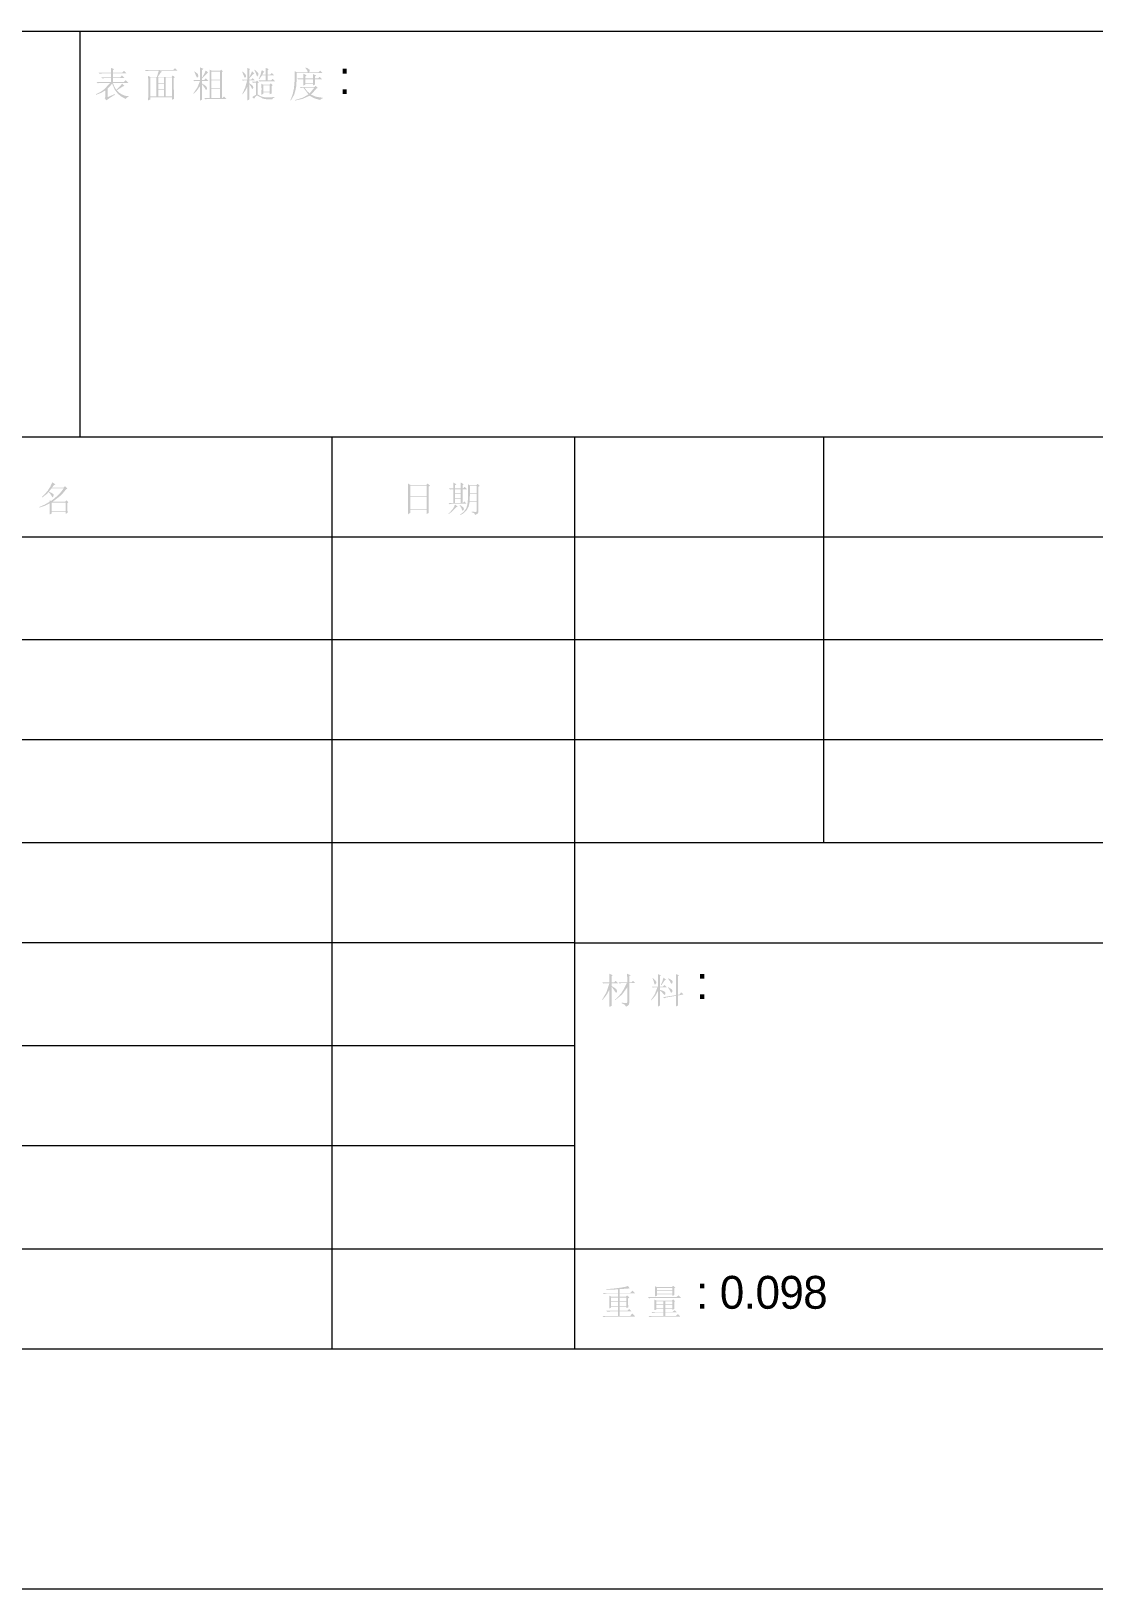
# Model space of a CAD drawing. Header units: millimetres. Extents: x 0 to 297, y 0 to 210.
# Drawn here: x 179.99 to 211.45, y 0 to 46.14 of the extents above; entities that cross this region are included whole.
import ezdxf

# ---------------------------------------------------------------- set-up
doc = ezdxf.new("R2010")
doc.units = ezdxf.units.MM
doc.layers.get('0').update_dxf_attribs({"color": 254})
doc.layers.add('1', color=7, linetype='Continuous')

msp = doc.modelspace()

# ---------------------------------------------------------------- hatches: boundary and pattern name
at = {"layer": '1'}
h = msp.add_hatch(color=0, dxfattribs=at)
h.dxf.hatch_style = 2
h.paths.add_polyline_path([(182.247048, 44.18633), (182.247048, 44.434377), (182.384852, 44.588718), (182.459955, 44.410262), (182.555728, 44.285549), (182.662526, 44.198733), (182.781727, 44.136721), (182.818245, 44.177373), (182.875433, 44.197355), (182.875433, 44.213891), (182.763123, 44.231117), (182.671484, 44.269013), (182.592935, 44.319311), (182.522656, 44.39028), (182.710069, 44.511547), (182.754166, 44.51706), (182.682508, 44.588718), (182.608783, 44.501901), (182.506119, 44.406816), (182.448241, 44.50259), (182.4069, 44.610766), (182.864409, 44.610766), (182.781727, 44.693448), (182.721093, 44.632815), (182.4069, 44.632815), (182.4069, 44.754082), (182.748654, 44.754082), (182.671484, 44.831252), (182.621874, 44.776131), (182.4069, 44.776131), (182.4069, 44.891886), (182.8148, 44.891886), (182.737629, 44.969056), (182.676996, 44.913935), (182.4069, 44.913935), (182.4069, 44.985593), (182.439973, 45.018665), (182.346267, 45.05725), (182.351779, 44.913935), (181.982465, 44.913935), (182.015537, 44.880862), (182.09822, 44.891886), (182.351779, 44.891886), (182.351779, 44.776131), (182.054123, 44.776131), (182.087195, 44.743058), (182.169878, 44.754082), (182.351779, 44.754082), (182.351779, 44.632815), (181.921831, 44.632815), (181.954904, 44.599742), (182.037586, 44.610766), (182.324218, 44.610766), (182.153341, 44.423353), (182.04172, 44.344805), (181.905294, 44.274525), (181.910807, 44.257988), (182.058946, 44.315866), (182.186414, 44.39028), (182.186414, 44.224915), (182.179524, 44.183574), (182.164366, 44.15877), (182.213975, 44.092624), (182.316639, 44.167727), (182.473046, 44.2635), (182.462022, 44.280037)])
h = msp.add_hatch(color=0, dxfattribs=at)
h.paths.add_polyline_path([(183.747015, 44.395792), (183.917892, 44.395792), (183.917892, 44.208379), (183.747015, 44.208379)])
h.paths.add_polyline_path([(183.70843, 44.787155), (183.515504, 44.787155), (183.449359, 44.820228), (183.452115, 44.666577), (183.454871, 44.46745), (183.452115, 44.259366), (183.449359, 44.092624), (183.515504, 44.120185), (183.515504, 44.18633), (184.154914, 44.18633), (184.154914, 44.10916), (184.215548, 44.136721), (184.210725, 44.410262), (184.210036, 44.754082), (184.243109, 44.776131), (184.176963, 44.831252), (184.14389, 44.787155), (183.735991, 44.787155), (183.824185, 44.919447), (183.86277, 44.935983), (183.802136, 44.969056), (184.320279, 44.969056), (184.243109, 45.046226), (184.187987, 44.991105), (183.35014, 44.991105), (183.383213, 44.958032), (183.465895, 44.969056), (183.763551, 44.969056)])
h.paths.add_polyline_path([(183.515504, 44.770619), (183.691893, 44.770619), (183.691893, 44.208379), (183.515504, 44.208379)])
h.paths.add_polyline_path([(183.973013, 44.770619), (184.154914, 44.770619), (184.154914, 44.208379), (183.973013, 44.208379)])
h.paths.add_polyline_path([(183.747015, 44.770619), (183.917892, 44.770619), (183.917892, 44.605254), (183.747015, 44.605254)])
h.paths.add_polyline_path([(183.747015, 44.588718), (183.917892, 44.588718), (183.917892, 44.417841), (183.747015, 44.417841)])
h = msp.add_hatch(color=0, dxfattribs=at)
h.paths.add_polyline_path([(185.324152, 44.947007), (185.577711, 44.947007), (185.577711, 44.709985), (185.324152, 44.709985)])
h.paths.add_polyline_path([(185.324152, 44.687936), (185.577711, 44.687936), (185.577711, 44.456426), (185.324152, 44.456426)])
h.paths.add_polyline_path([(185.324152, 44.439889), (185.577711, 44.439889), (185.577711, 44.15877), (185.324152, 44.15877)])
h.paths.add_polyline_path([(185.269031, 44.15877), (185.11469, 44.15877), (185.147763, 44.125697), (185.230445, 44.136721), (185.765124, 44.136721), (185.693466, 44.208379), (185.643857, 44.15877), (185.632833, 44.15877), (185.632833, 44.919447), (185.665906, 44.95252), (185.616296, 45.002129), (185.577711, 44.969056), (185.335176, 44.969056), (185.269031, 45.007641), (185.269031, 44.886374)])
h.paths.add_polyline_path([(184.822546, 44.95252), (184.817034, 44.941495), (184.872156, 44.814716), (184.889381, 44.771997), (184.910741, 44.770619), (184.930722, 44.788533), (184.938301, 44.814716), (184.921765, 44.869837), (184.888692, 44.90291)])
h.paths.add_polyline_path([(185.043032, 44.572181), (185.131227, 44.456426), (185.155342, 44.410951), (185.175324, 44.406816), (185.190482, 44.424731), (185.197373, 44.450914), (185.1643, 44.511547), (185.118135, 44.548754), (185.043032, 44.59423), (185.043032, 44.6714), (185.230445, 44.6714), (185.158787, 44.743058), (185.109178, 44.693448), (185.043032, 44.693448), (185.043032, 44.737546), (185.136739, 44.836764), (185.224933, 44.919447), (185.153275, 44.98008), (185.116757, 44.888441), (185.043032, 44.759594), (185.043032, 44.985593), (185.081617, 45.02969), (184.987911, 45.068275), (184.987911, 45.020043), (184.987911, 44.947007), (184.987911, 44.693448), (184.789473, 44.693448), (184.822546, 44.660375), (184.855619, 44.6714), (184.987911, 44.6714), (184.910741, 44.478474), (184.789473, 44.296573), (184.800498, 44.285549), (184.861131, 44.347561), (184.905228, 44.401304), (184.987911, 44.51706), (184.987911, 44.373141), (184.987911, 44.254543), (184.987911, 44.159717), (184.987911, 44.087112), (185.048544, 44.114672), (185.043032, 44.197355)])
h = msp.add_hatch(color=0, dxfattribs=at)
h.paths.add_polyline_path([(186.603633, 45.002129), (186.592609, 44.991105), (186.63395, 44.913246), (186.658754, 44.847789), (186.670468, 44.807137), (186.686315, 44.803691), (186.713876, 44.842277), (186.708364, 44.90291), (186.672535, 44.944251)])
h.paths.add_polyline_path([(187.121775, 44.120185), (187.147269, 44.15877), (187.193433, 44.180818), (187.193433, 44.191843), (187.014288, 44.180818), (186.901289, 44.18633), (186.828253, 44.2008), (186.780022, 44.219403), (186.69734, 44.2635), (186.69734, 44.605254), (186.730412, 44.627303), (186.675291, 44.682424), (186.642218, 44.643839), (186.520951, 44.643839), (186.554024, 44.610766), (186.592609, 44.62179), (186.642218, 44.62179), (186.642218, 44.257988), (186.531975, 44.191843), (186.587096, 44.142233), (186.620858, 44.193221), (186.642218, 44.219403), (186.669779, 44.23594), (186.691827, 44.232495), (186.730412, 44.208379), (186.846168, 44.147745), (186.887681, 44.136463), (186.946764, 44.127764), (187.024451, 44.122165)])
h.paths.add_polyline_path([(186.934362, 44.858813), (186.835143, 44.858813), (186.862704, 44.919447), (186.895777, 44.941495), (186.813095, 44.985593), (186.779333, 44.85399), (186.7249, 44.726521), (186.741437, 44.721009), (186.824119, 44.836764), (186.934362, 44.836764), (186.934362, 44.682424), (186.719388, 44.682424), (186.752461, 44.649351), (186.835143, 44.660375), (187.204458, 44.660375), (187.138312, 44.726521), (187.088702, 44.682424), (186.989484, 44.682424), (186.989484, 44.836764), (187.176897, 44.836764), (187.110751, 44.90291), (187.066654, 44.858813), (186.989484, 44.858813), (186.989484, 44.991105), (187.017044, 45.018665), (186.92885, 45.05725), (186.931606, 44.986971)])
h.paths.add_polyline_path([(186.80207, 44.257988), (186.857192, 44.285549), (186.857192, 44.329646), (187.050117, 44.329646), (187.050117, 44.274525), (187.105239, 44.296573), (187.105239, 44.395792), (187.105239, 44.51706), (187.138312, 44.539108), (187.08319, 44.59423), (187.044605, 44.555645), (186.857192, 44.555645), (186.80207, 44.588718), (186.807583, 44.434377)])
h.paths.add_polyline_path([(186.857192, 44.539108), (187.050117, 44.539108), (187.050117, 44.351695), (186.857192, 44.351695)])
h.paths.add_polyline_path([(186.245343, 44.947007), (186.234319, 44.935983), (186.28944, 44.809204), (186.306666, 44.766484), (186.328025, 44.765106), (186.345251, 44.789222), (186.350074, 44.82574), (186.322513, 44.876038)])
h.paths.add_polyline_path([(186.443781, 44.583205), (186.509926, 44.472962), (186.529908, 44.431621), (186.554024, 44.439889), (186.566426, 44.473651), (186.554024, 44.511547), (186.513371, 44.553578), (186.443781, 44.599742), (186.443781, 44.687936), (186.609145, 44.687936), (186.542999, 44.74857), (186.504414, 44.704473), (186.443781, 44.704473), (186.443781, 44.743058), (186.531975, 44.842277), (186.592609, 44.897398), (186.526463, 44.95252), (186.443781, 44.765106), (186.443781, 44.991105), (186.471341, 45.018665), (186.383147, 45.05725), (186.388659, 44.935983), (186.388659, 44.704473), (186.228807, 44.704473), (186.261879, 44.6714), (186.294952, 44.687936), (186.383147, 44.687936), (186.325269, 44.477096), (186.234319, 44.274525), (186.245343, 44.269013), (186.329403, 44.387524), (186.388659, 44.506035), (186.387798, 44.369265), (186.385903, 44.255232), (186.384008, 44.16187), (186.383147, 44.087112), (186.443781, 44.120185), (186.443781, 44.224915)])
h = msp.add_hatch(color=0, dxfattribs=at)
h.paths.add_polyline_path([(188.048478, 44.528084), (188.1036, 44.555645), (188.1036, 44.577693), (188.33511, 44.577693), (188.33511, 44.539108), (188.395744, 44.561157), (188.390921, 44.618345), (188.390232, 44.721009), (188.599694, 44.721009), (188.528036, 44.792667), (188.478426, 44.743058), (188.390232, 44.743058), (188.390232, 44.798179), (188.423305, 44.831252), (188.329598, 44.875349), (188.33511, 44.743058), (188.1036, 44.743058), (188.1036, 44.803691), (188.136673, 44.836764), (188.048478, 44.880862), (188.048478, 44.743058), (187.861065, 44.743058), (187.894138, 44.709985), (187.932723, 44.721009), (188.048478, 44.721009), (188.048478, 44.616278)])
h.paths.add_polyline_path([(188.428817, 44.439889), (188.472914, 44.461938), (188.412281, 44.522572), (188.373695, 44.489499), (187.938235, 44.489499), (187.971308, 44.456426), (188.009893, 44.46745), (188.048478, 44.46745), (188.197307, 44.269013), (188.023674, 44.169794), (187.800432, 44.103648), (187.800432, 44.087112), (188.023674, 44.138099), (188.230379, 44.230428), (188.370939, 44.152568), (188.544572, 44.103648), (188.568688, 44.136721), (188.621742, 44.153257), (188.621742, 44.169794), (188.422616, 44.200111), (188.268965, 44.2635), (188.340623, 44.337226)])
h.paths.add_polyline_path([(188.081551, 44.46745), (188.368183, 44.46745), (188.230379, 44.296573), (188.151831, 44.371676)])
h.paths.add_polyline_path([(188.1036, 44.721009), (188.33511, 44.721009), (188.33511, 44.599742), (188.1036, 44.599742)])
h.paths.add_polyline_path([(187.783895, 44.963544), (187.788718, 44.871215), (187.789407, 44.754082), (187.782517, 44.612833), (187.767359, 44.450914), (187.73153, 44.276592), (187.662628, 44.098136), (187.673652, 44.087112), (187.772871, 44.257988), (187.805255, 44.366853), (187.833504, 44.500523), (187.845907, 44.674845), (187.850041, 44.90291), (188.61623, 44.90291), (188.544572, 44.969056), (188.494963, 44.919447), (188.208331, 44.919447), (188.231758, 44.960099), (188.230379, 44.996617), (188.193172, 45.030379), (188.114624, 45.068275), (188.1036, 45.05725), (188.158721, 44.98008), (188.18077, 44.919447), (187.861065, 44.919447)])
h = msp.add_hatch(color=0, dxfattribs=at)
h.paths.add_polyline_path([(181.020216, 32.570445), (181.064313, 32.592493), (180.987143, 32.664151), (180.948558, 32.620054), (180.601292, 32.620054), (180.661926, 32.697224), (180.706023, 32.713761), (180.612316, 32.779906), (180.551683, 32.648993), (180.474512, 32.526347), (180.384251, 32.422995), (180.298124, 32.344446), (180.31466, 32.32791), (180.454531, 32.438153), (180.590268, 32.598005), (180.948558, 32.598005), (180.866564, 32.48914), (180.772169, 32.388544), (180.673639, 32.300349), (180.579243, 32.228691), (180.529634, 32.245228), (180.529634, 32.20113), (180.386318, 32.117759), (180.226466, 32.04679), (180.231978, 32.030254), (180.38494, 32.080552), (180.529634, 32.151521), (180.529634, 32.019229), (180.529634, 31.947571), (180.529634, 31.826304), (180.590268, 31.853865), (180.590268, 31.908986), (181.003679, 31.908986), (181.003679, 31.842841), (181.064313, 31.875913), (181.058801, 32.008205), (181.058801, 32.162545), (181.091874, 32.190106), (181.025728, 32.245228), (180.992655, 32.20113), (180.617828, 32.20113), (180.821778, 32.355471), (180.920997, 32.450555)])
h.paths.add_polyline_path([(180.513097, 32.504299), (180.502073, 32.493275), (180.563396, 32.421617), (180.59578, 32.366495), (180.613005, 32.3348), (180.634365, 32.344446), (180.656413, 32.410592), (180.615761, 32.449177)])
h.paths.add_polyline_path([(180.590268, 32.179082), (181.003679, 32.179082), (181.003679, 31.931035), (180.590268, 31.931035)])
h = msp.add_hatch(color=0, dxfattribs=at)
h.paths.add_polyline_path([(192.536394, 32.574602), (192.707271, 32.574602), (192.707271, 32.464359), (192.536394, 32.464359)])
h.paths.add_polyline_path([(192.536394, 32.442311), (192.707271, 32.442311), (192.707271, 32.315531), (192.536394, 32.315531)])
h.paths.add_polyline_path([(192.536394, 32.293482), (192.707271, 32.293482), (192.707271, 32.161191), (192.536394, 32.161191)])
h.paths.add_polyline_path([(192.486784, 32.596651), (192.354493, 32.596651), (192.387566, 32.563578), (192.448199, 32.574602), (192.486784, 32.574602), (192.486784, 32.161191), (192.343468, 32.161191), (192.376541, 32.128118), (192.437175, 32.144654), (192.878147, 32.144654), (192.817514, 32.2108), (192.767904, 32.161191), (192.762392, 32.574602), (192.889172, 32.574602), (192.823026, 32.640748), (192.778929, 32.596651), (192.762392, 32.596651), (192.762392, 32.69587), (192.795465, 32.72343), (192.701758, 32.77304), (192.707271, 32.596651), (192.536394, 32.596651), (192.536394, 32.690357), (192.574979, 32.72343), (192.481272, 32.77304)])
h.paths.add_polyline_path([(192.536394, 32.122606), (192.508833, 32.053015), (192.464736, 31.97929), (192.337956, 31.841486), (192.348981, 31.835974), (192.455779, 31.920034), (192.574979, 32.045436), (192.613564, 32.061972)])
h.paths.add_polyline_path([(192.67971, 32.111581), (192.668686, 32.106069), (192.719673, 32.024076), (192.745856, 31.962753), (192.758947, 31.934503), (192.784441, 31.951729), (192.800288, 31.984802), (192.795465, 32.017875), (192.758258, 32.054393)])
h.paths.add_polyline_path([(192.977366, 32.673821), (193.181316, 32.673821), (193.181316, 32.458847), (192.977366, 32.458847)])
h.paths.add_polyline_path([(192.977366, 32.442311), (193.181316, 32.442311), (193.181316, 32.227337), (192.971854, 32.227337)])
h.paths.add_polyline_path([(193.032488, 31.913144), (193.026975, 31.891095), (193.102079, 31.864913), (193.131706, 31.813925), (193.18545, 31.83873), (193.214389, 31.863534), (193.230925, 31.907632), (193.230925, 32.651772), (193.26951, 32.673821), (193.203364, 32.734455), (193.164779, 32.690357), (192.982878, 32.690357), (192.916732, 32.72343), (192.919488, 32.595273), (192.922245, 32.409238), (192.915354, 32.227337), (192.900196, 32.111581), (192.875391, 32.025454), (192.83405, 31.951729), (192.772727, 31.886272), (192.690734, 31.824949), (192.701758, 31.808413), (192.794087, 31.86698), (192.878147, 31.946217), (192.93947, 32.057149), (192.971854, 32.205288), (193.181316, 32.205288), (193.181316, 31.940705), (193.173737, 31.913144), (193.153755, 31.90212), (193.111725, 31.903498)])
h = msp.add_hatch(color=0, dxfattribs=at)
h.paths.add_polyline_path([(191.209288, 32.679333), (191.69987, 32.679333), (191.69987, 32.359628), (191.209288, 32.359628)])
h.paths.add_polyline_path([(191.209288, 32.343092), (191.69987, 32.343092), (191.69987, 31.97929), (191.209288, 31.97929)])
h.paths.add_polyline_path([(191.148654, 31.830462), (191.209288, 31.874559), (191.209288, 31.957241), (191.69987, 31.957241), (191.69987, 31.841486), (191.760503, 31.874559), (191.760503, 32.095045), (191.760503, 32.657284), (191.799088, 32.679333), (191.72743, 32.739967), (191.688845, 32.701382), (191.220312, 32.701382), (191.148654, 32.739967), (191.148654, 32.500877), (191.148654, 32.282458), (191.148654, 32.066795)])
h = msp.add_hatch(color=0, dxfattribs=at)
h.paths.add_polyline_path([(197.472196, 17.367014), (197.472196, 17.344965), (197.549366, 17.311892), (197.604488, 17.245746), (197.653408, 17.275374), (197.681658, 17.300868), (197.698194, 17.361501), (197.698194, 17.94579), (197.869071, 17.94579), (197.802925, 18.011936), (197.753316, 17.962326), (197.698194, 17.962326), (197.698194, 18.149739), (197.736779, 18.1773), (197.632048, 18.221397), (197.637561, 17.962326), (197.384001, 17.962326), (197.417074, 17.929253), (197.455659, 17.94579), (197.621024, 17.94579), (197.548849, 17.79076), (197.465306, 17.656402), (197.371427, 17.542714), (197.268246, 17.449696), (197.279271, 17.438672), (197.481153, 17.604036), (197.637561, 17.81901), (197.637561, 17.389062), (197.629292, 17.359434), (197.604488, 17.350477), (197.554878, 17.354611)])
h.paths.add_polyline_path([(197.17454, 17.835547), (197.273758, 17.697743), (197.303386, 17.655713), (197.32888, 17.675694), (197.333014, 17.723926), (197.312343, 17.763889), (197.257911, 17.804541), (197.17454, 17.857595), (197.17454, 17.940278), (197.367465, 17.940278), (197.295807, 18.011936), (197.246198, 17.962326), (197.17454, 17.962326), (197.17454, 18.149739), (197.207613, 18.1773), (197.108394, 18.221397), (197.108394, 17.962326), (196.89342, 17.962326), (196.926493, 17.929253), (196.959566, 17.940278), (197.108394, 17.940278), (197.017443, 17.668804), (196.89342, 17.455208), (196.904444, 17.444184), (197.025023, 17.593701), (197.108394, 17.747352), (197.108394, 17.462787), (197.108394, 17.240234), (197.17454, 17.267795), (197.17454, 17.334027), (197.17454, 17.450385), (197.17454, 17.617386)])
h = msp.add_hatch(color=0, dxfattribs=at)
h.paths.add_polyline_path([(198.602849, 17.389062), (198.602849, 17.730816), (198.668306, 17.668804), (198.713092, 17.615061), (198.742031, 17.590256), (198.762701, 17.615061), (198.766835, 17.657091), (198.746165, 17.686719), (198.695177, 17.714968), (198.602849, 17.747352), (198.602849, 17.81901), (198.812311, 17.81901), (198.740653, 17.890668), (198.691043, 17.841059), (198.602849, 17.841059), (198.602849, 18.144227), (198.635922, 18.171788), (198.547727, 18.210373), (198.547727, 17.841059), (198.360314, 17.841059), (198.393387, 17.807986), (198.431972, 17.81901), (198.531191, 17.81901), (198.448508, 17.607481), (198.332753, 17.433159), (198.338265, 17.422135), (198.4616, 17.559939), (198.547727, 17.714279), (198.547727, 17.461409), (198.547727, 17.245746), (198.608361, 17.284331), (198.603538, 17.340831)])
h.paths.add_polyline_path([(198.398899, 18.094618), (198.382363, 18.089106), (198.420259, 18.0016), (198.437484, 17.934765), (198.450575, 17.901003), (198.476069, 17.912717), (198.49674, 17.946479), (198.492606, 17.984375), (198.460222, 18.033295)])
h.paths.add_polyline_path([(198.856408, 18.083594), (198.845383, 18.072569), (198.899127, 18.000911), (198.928066, 17.94579), (198.948047, 17.920985), (198.972163, 17.94579), (198.979742, 17.98782), (198.966651, 18.017448), (198.925999, 18.046386)])
h.paths.add_polyline_path([(198.845383, 17.824522), (198.839871, 17.813498), (198.893615, 17.739084), (198.922554, 17.681206), (198.940468, 17.656402), (198.966651, 17.681206), (198.975608, 17.723926), (198.955626, 17.758376)])
h.paths.add_polyline_path([(199.076894, 17.5875), (198.696555, 17.526866), (198.746165, 17.493793), (198.779238, 17.515842), (199.076894, 17.565451), (199.076894, 17.251258), (199.14304, 17.278819), (199.138217, 17.40491), (199.137528, 17.576475), (199.308404, 17.609548), (199.231234, 17.670182), (199.192649, 17.609548), (199.137528, 17.598524), (199.137528, 18.144227), (199.1706, 18.1773), (199.076894, 18.210373), (199.076894, 17.923741)])
h.paths.add_polyline_path([(198.78475, 18.050521), (198.70758, 18.105642), (198.673129, 17.985753), (198.630409, 17.890668), (198.646946, 17.879644), (198.724116, 17.995399), (198.752366, 18.033295)])
h = msp.add_hatch(color=0, dxfattribs=at)
h.paths.add_polyline_path([(197.407405, 8.497314), (197.605842, 8.497314), (197.605842, 8.381559), (197.407405, 8.381559)])
h.paths.add_polyline_path([(197.104236, 8.304389), (197.159358, 8.33195), (197.159358, 8.35951), (197.357795, 8.35951), (197.357795, 8.238243), (197.01053, 8.238243), (197.043603, 8.20517), (197.126285, 8.216194), (197.357795, 8.216194), (197.357795, 8.083903), (196.905799, 8.083903), (196.938872, 8.05083), (197.021554, 8.067366), (197.870426, 8.067366), (197.787743, 8.155561), (197.721597, 8.083903), (197.407405, 8.083903), (197.407405, 8.216194), (197.771207, 8.216194), (197.694037, 8.287852), (197.638915, 8.238243), (197.407405, 8.238243), (197.407405, 8.35951), (197.605842, 8.35951), (197.605842, 8.320925), (197.666476, 8.337462), (197.661653, 8.453217), (197.660964, 8.602045), (197.699549, 8.629606), (197.633403, 8.69024), (197.589306, 8.651655), (197.407405, 8.651655), (197.407405, 8.750873), (197.870426, 8.750873), (197.787743, 8.833556), (197.721597, 8.76741), (197.407405, 8.76741), (197.407405, 8.877653), (197.52316, 8.885921), (197.605842, 8.894189), (197.716085, 8.899701), (197.655452, 8.971359), (197.576903, 8.946555), (197.440478, 8.92175), (197.251686, 8.897634), (197.021554, 8.877653), (197.021554, 8.861116), (197.16487, 8.860427), (197.357795, 8.872141), (197.357795, 8.76741), (196.905799, 8.76741), (196.938872, 8.734337), (197.021554, 8.750873), (197.357795, 8.750873), (197.357795, 8.651655), (197.175894, 8.651655), (197.104236, 8.684727), (197.109749, 8.491802)])
h.paths.add_polyline_path([(197.159358, 8.629606), (197.357795, 8.629606), (197.357795, 8.519363), (197.159358, 8.519363)])
h.paths.add_polyline_path([(197.159358, 8.497314), (197.357795, 8.497314), (197.357795, 8.381559), (197.159358, 8.381559)])
h.paths.add_polyline_path([(197.407405, 8.629606), (197.605842, 8.629606), (197.605842, 8.519363), (197.407405, 8.519363)])
h = msp.add_hatch(color=0, dxfattribs=at)
h.paths.add_polyline_path([(198.497488, 8.519363), (198.70695, 8.519363), (198.70695, 8.431168), (198.497488, 8.431168)])
h.paths.add_polyline_path([(198.762071, 8.519363), (198.971533, 8.519363), (198.971533, 8.431168), (198.762071, 8.431168)])
h.paths.add_polyline_path([(198.497488, 8.40912), (198.70695, 8.40912), (198.70695, 8.320925), (198.497488, 8.320925)])
h.paths.add_polyline_path([(198.762071, 8.40912), (198.971533, 8.40912), (198.971533, 8.320925), (198.762071, 8.320925)])
h.paths.add_polyline_path([(199.026655, 8.502826), (199.054216, 8.519363), (198.993582, 8.574484), (198.966021, 8.541411), (198.497488, 8.541411), (198.436854, 8.574484), (198.442367, 8.414632), (198.436854, 8.25478), (198.497488, 8.271316), (198.497488, 8.304389), (198.70695, 8.304389), (198.70695, 8.20517), (198.354172, 8.20517), (198.387245, 8.172097), (198.469927, 8.188634), (198.70695, 8.188634), (198.70695, 8.083903), (198.265978, 8.083903), (198.299051, 8.05083), (198.381733, 8.061854), (199.208556, 8.061854), (199.136898, 8.139024), (199.076264, 8.083903), (198.762071, 8.083903), (198.762071, 8.188634), (199.109337, 8.188634), (199.037679, 8.25478), (198.982558, 8.20517), (198.762071, 8.20517), (198.762071, 8.304389), (198.971533, 8.304389), (198.971533, 8.265804), (199.026655, 8.287852), (199.026655, 8.366401)])
h.paths.add_polyline_path([(198.514025, 8.916238), (198.971533, 8.916238), (198.971533, 8.84458), (198.514025, 8.84458)])
h.paths.add_polyline_path([(198.514025, 8.822531), (198.971533, 8.822531), (198.971533, 8.745361), (198.514025, 8.745361)])
h.paths.add_polyline_path([(199.026655, 8.905214), (199.059728, 8.927262), (198.993582, 8.976872), (198.960509, 8.938286), (198.514025, 8.938286), (198.453391, 8.971359), (198.456147, 8.909348), (198.458903, 8.822531), (198.453391, 8.657167), (198.514025, 8.684727), (198.514025, 8.723313), (198.971533, 8.723313), (198.971533, 8.679215), (199.026655, 8.701264), (199.026655, 8.776367)])
h.paths.add_polyline_path([(198.249441, 8.64063), (198.282514, 8.607557), (198.365196, 8.618582), (199.225092, 8.618582), (199.153434, 8.695752), (199.092801, 8.64063)])

# ---------------------------------------------------------------- linework, layer by layer
at = {"lineweight": 0}
for points in [[(157.564667, 46.143333), (289.898667, 46.143333)], [(181.440667, 34.120667), (181.440667, 46.143333)], [(289.898667, 34.120667), (157.564667, 34.120667)], [(188.891333, 34.120667), (188.891333, 7.112)], [(196.088, 7.112), (196.088, 34.120667)], [(203.454, 22.098), (203.454, 34.120667)], [(227.414667, 31.157333), (157.564667, 31.157333)], [(227.414667, 28.109333), (157.564667, 28.109333)], [(227.414667, 25.146), (157.564667, 25.146)], [(227.414667, 22.098), (157.564667, 22.098)], [(196.088, 19.134667), (157.564667, 19.134667)], [(196.088, 19.134667), (289.898667, 19.134667)], [(196.088, 16.086667), (157.564667, 16.086667)], [(196.088, 13.123333), (157.564667, 13.123333)], [(157.564667, 10.075333), (289.898667, 10.075333)], [(17.695333, 7.112), (289.898667, 7.112)], [(0, 0), (296.926, 0)]]:
    msp.add_lwpolyline(points, dxfattribs=at)

# ---------------------------------------------------------------- texts
at = {"layer": '1', "color": 0, "char_height": 0.972651, "attachment_point": 1}
for s, insert in [('{\\fCentury Gothic+FPEF|b0|i0|c0;:}', (189.088889, 45.253317)), ('{\\fCentury Gothic+FPEF|b0|i0|c0;:}', (199.672222, 18.442206)), ('{\\fCentury Gothic+FPEF|b0|i0|c0; }', (200.025, 9.269984)), ('{\\fCentury Gothic+FPEF|b0|i0|c0;0}', (200.377778, 9.269984)), ('{\\fCentury Gothic+FPEF|b0|i0|c0;0}', (201.436111, 9.269984)), ('{\\fCentury Gothic+FPEF|b0|i0|c0;9}', (202.141667, 9.269984)), ('{\\fCentury Gothic+FPEF|b0|i0|c0;8}', (202.847222, 9.269984)), ('{\\fCentury Gothic+FPEF|b0|i0|c0;:}', (199.672222, 9.269984)), ('{\\fCentury Gothic+FPEF|b0|i0|c0;.}', (201.083333, 9.269984))]:
    msp.add_mtext(s, dxfattribs=dict(at, insert=insert))

doc.saveas('drawing.dxf')
